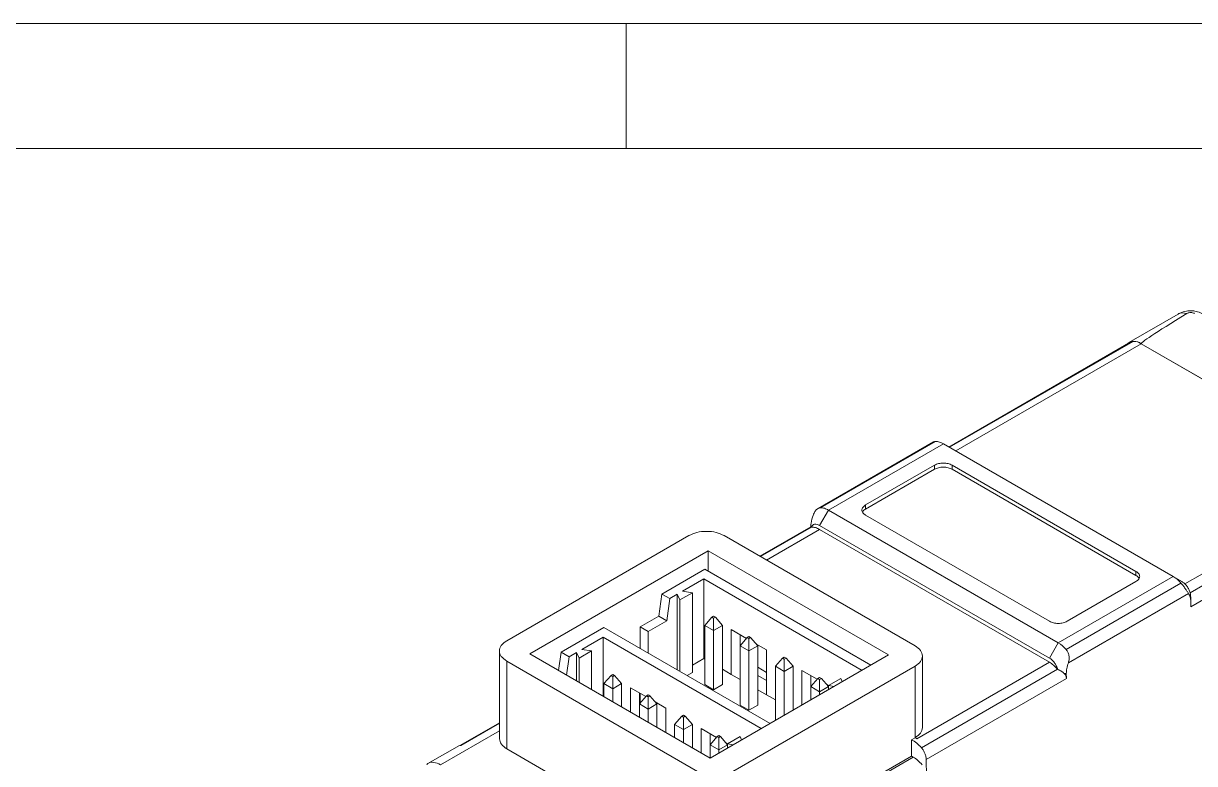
# Paper-space layout '시트2-ENG' of a CAD drawing. Header units: inches. Extents: x 0.2 to 16.3, y 0.2 to 11.5.
# Drawn here: x 13.224 to 15.068, y 10.33 to 11.496 of the extents above; entities that cross this region are included whole.
import ezdxf

# ---------------------------------------------------------------- set-up
doc = ezdxf.new("R2010")
doc.units = ezdxf.units.IN
doc.header["$MEASUREMENT"] = 0

psp = doc.layouts.new('시트2-ENG')

# ---------------------------------------------------------------- linework, layer by layer
at = {"color": 7, "linetype": 'Continuous', "lineweight": 18}
for p, q in [((16.3386, 11.4961), (0.1969, 11.4961)), ((14.1732, 11.2992), (14.1732, 11.4961)), ((16.1516, 11.2992), (0.3937, 11.2992)), ((15.0424, 11.0383), (14.9648, 10.9936)), ((14.9681, 10.9945), (14.6815, 10.829)), ((15.3464, 10.7827), (14.9845, 10.9916)), ((15.0944, 10.9281), (14.9845, 10.9916)), ((14.6571, 10.8372), (14.4753, 10.7323)), ((14.4794, 10.7334), (14.6604, 10.8379)), ((14.4917, 10.7296), (14.6727, 10.8341)), ((15.0346, 10.6252), (14.6727, 10.8341)), ((14.5502, 10.7377), (14.6588, 10.8004)), ((14.6588, 10.7939), (14.5502, 10.7313)), ((14.6588, 10.7939), (14.6588, 10.8004)), ((14.6866, 10.8004), (14.9761, 10.6332)), ((14.6866, 10.7939), (14.6866, 10.8004)), ((14.9761, 10.6268), (14.6866, 10.7939)), ((15.0615, 10.5995), (15.3594, 10.7714)), ((14.5502, 10.7313), (14.5502, 10.7377)), ((15.3668, 10.7532), (15.0624, 10.5775)), ((14.4917, 10.7297), (14.4778, 10.7055)), ((14.4917, 10.7296), (14.8536, 10.5207)), ((14.8397, 10.5545), (14.5502, 10.7216)), ((14.4641, 10.7035), (14.3837, 10.6571)), ((14.4639, 10.7027), (14.4639, 10.7049)), ((14.4649, 10.7029), (14.4642, 10.7032)), ((14.8397, 10.4966), (14.4778, 10.7055)), ((14.8397, 10.4902), (14.4778, 10.6991)), ((13.9851, 10.524), (14.2718, 10.6895)), ((14.3275, 10.6895), (14.6281, 10.5159)), ((14.0213, 10.5031), (14.3024, 10.6654)), ((14.3024, 10.6654), (14.5864, 10.5015)), ((14.3024, 10.6332), (14.3024, 10.6654)), ((14.2294, 10.5975), (14.2969, 10.6364)), ((14.2969, 10.6364), (14.5585, 10.4854)), ((14.8536, 10.5207), (15.0346, 10.6252)), ((14.9761, 10.6268), (14.9761, 10.6332)), ((15.0485, 10.6171), (15.0346, 10.6252)), ((14.2621, 10.6019), (14.2955, 10.6212)), ((14.2955, 10.6212), (14.5446, 10.4773)), ((14.2955, 10.6212), (14.2955, 10.4958)), ((15.0469, 10.6147), (14.866, 10.5103)), ((14.9761, 10.6171), (14.8676, 10.5545)), ((14.2294, 10.5975), (14.2245, 10.5625)), ((14.2419, 10.5903), (14.2294, 10.5975)), ((14.2419, 10.5903), (14.237, 10.5553)), ((14.2419, 10.5903), (14.2537, 10.5971)), ((14.2578, 10.5882), (14.2537, 10.5971)), ((14.2537, 10.4781), (14.2537, 10.5971)), ((14.2774, 10.5995), (14.2578, 10.5882)), ((14.2578, 10.4758), (14.2578, 10.5882)), ((14.2621, 10.6019), (14.2774, 10.5995)), ((14.2774, 10.4741), (14.2774, 10.5995)), ((15.0587, 10.5985), (14.8697, 10.4893)), ((15.0624, 10.5857), (15.0624, 10.5878)), ((15.0624, 10.5775), (15.0624, 10.5857)), ((14.1953, 10.5456), (14.2245, 10.5625)), ((14.2078, 10.5384), (14.237, 10.5553)), ((14.2245, 10.5625), (14.237, 10.5553)), ((14.2969, 10.5481), (14.308, 10.5609)), ((14.3108, 10.5625), (14.308, 10.5609)), ((14.308, 10.5609), (14.3108, 10.5593)), ((14.3136, 10.5609), (14.3108, 10.5625)), ((14.3108, 10.5593), (14.3136, 10.5609)), ((14.3108, 10.54), (14.3108, 10.5593)), ((14.3136, 10.5609), (14.3247, 10.5481)), ((14.0707, 10.5059), (14.1382, 10.5448)), ((14.1382, 10.5448), (14.3999, 10.3938)), ((14.1953, 10.5456), (14.1953, 10.5119)), ((14.1953, 10.5456), (14.2078, 10.5384)), ((14.2078, 10.5384), (14.2078, 10.5047)), ((14.3108, 10.54), (14.2969, 10.5481)), ((14.2969, 10.5481), (14.2969, 10.4548)), ((14.3247, 10.5481), (14.3108, 10.54)), ((14.3108, 10.54), (14.3108, 10.4468)), ((14.3247, 10.5481), (14.3247, 10.4548)), ((14.3627, 10.5277), (14.3386, 10.5416)), ((14.3386, 10.5416), (14.3386, 10.4709)), ((14.3525, 10.5336), (14.3525, 10.5159)), ((14.1034, 10.5103), (14.1368, 10.5296)), ((14.1368, 10.5296), (14.3859, 10.3857)), ((14.1368, 10.5296), (14.1368, 10.4364)), ((14.3637, 10.5288), (14.3525, 10.5159)), ((14.3665, 10.5079), (14.3525, 10.5159)), ((14.3525, 10.5159), (14.3525, 10.4227)), ((14.3665, 10.5304), (14.3637, 10.5288)), ((14.3637, 10.5288), (14.3665, 10.5272)), ((14.3692, 10.5288), (14.3665, 10.5304)), ((14.3665, 10.5272), (14.3692, 10.5288)), ((14.3665, 10.5079), (14.3665, 10.5272)), ((14.3804, 10.5159), (14.3665, 10.5079)), ((14.3804, 10.5159), (14.3692, 10.5288)), ((14.3943, 10.5095), (14.3776, 10.5191)), ((14.3804, 10.5159), (14.3804, 10.4227)), ((14.8536, 10.5207), (14.8397, 10.4966)), ((13.9735, 10.5079), (13.9735, 10.3696)), ((14.3052, 10.3391), (14.0213, 10.5031)), ((14.0707, 10.5059), (14.0666, 10.4769)), ((14.0832, 10.4987), (14.0707, 10.5059)), ((14.0832, 10.4987), (14.0792, 10.4696)), ((14.0832, 10.4987), (14.095, 10.5055)), ((14.0992, 10.4966), (14.095, 10.5055)), ((14.095, 10.4605), (14.095, 10.5055)), ((14.1188, 10.5079), (14.0992, 10.4966)), ((14.0992, 10.4581), (14.0992, 10.4966)), ((14.1034, 10.5103), (14.1188, 10.5079)), ((14.1188, 10.4468), (14.1188, 10.5079)), ((14.2774, 10.4854), (14.2955, 10.4958)), ((14.2955, 10.4958), (14.2969, 10.495)), ((14.5864, 10.5015), (14.3052, 10.3391)), ((14.3665, 10.5079), (14.3665, 10.4146)), ((14.3943, 10.4388), (14.3943, 10.5095)), ((14.4082, 10.4838), (14.4194, 10.4966)), ((14.4221, 10.4982), (14.4194, 10.4966)), ((14.4194, 10.4966), (14.4221, 10.495)), ((14.4249, 10.4966), (14.4221, 10.4982)), ((14.4221, 10.495), (14.4249, 10.4966)), ((14.4249, 10.4966), (14.4361, 10.4838)), ((14.6397, 10.3864), (14.6397, 10.4999)), ((14.2857, 10.3182), (13.9851, 10.4918)), ((13.9851, 10.4918), (13.9851, 10.3536)), ((14.3247, 10.4789), (14.3386, 10.4709)), ((14.6281, 10.4838), (14.3414, 10.3182)), ((14.3804, 10.4821), (14.3943, 10.4741)), ((14.4221, 10.4757), (14.4082, 10.4838)), ((14.4082, 10.4838), (14.4082, 10.3986)), ((14.4221, 10.495), (14.4221, 10.4757)), ((14.4361, 10.4838), (14.4221, 10.4757)), ((14.4361, 10.4838), (14.4361, 10.4147)), ((14.4741, 10.4634), (14.45, 10.4773)), ((14.45, 10.4773), (14.45, 10.4227)), ((14.6281, 10.3712), (14.6281, 10.4838)), ((14.6309, 10.3697), (14.8397, 10.4902)), ((14.8527, 10.479), (14.6384, 10.3552)), ((14.1382, 10.4564), (14.1493, 10.4693)), ((14.1521, 10.4709), (14.1493, 10.4693)), ((14.1493, 10.4693), (14.1521, 10.4677)), ((14.1549, 10.4693), (14.1521, 10.4709)), ((14.1521, 10.4677), (14.1549, 10.4693)), ((14.1521, 10.4484), (14.1521, 10.4677)), ((14.1549, 10.4693), (14.166, 10.4564)), ((14.2774, 10.4741), (14.269, 10.4693)), ((14.3386, 10.4709), (14.3525, 10.4629)), ((14.3943, 10.4612), (14.3804, 10.4693)), ((14.4221, 10.4757), (14.4221, 10.4066)), ((14.4639, 10.4693), (14.4639, 10.4516)), ((14.4639, 10.4516), (14.475, 10.4645)), ((14.4778, 10.4661), (14.475, 10.4645)), ((14.475, 10.4645), (14.4778, 10.4629)), ((14.4806, 10.4645), (14.4778, 10.4661)), ((14.4778, 10.4629), (14.4806, 10.4645)), ((14.4778, 10.4436), (14.4778, 10.4629)), ((14.4806, 10.4645), (14.4917, 10.4517)), ((14.5113, 10.4645), (14.4917, 10.4532)), ((14.5136, 10.4595), (14.5113, 10.4645)), ((14.8667, 10.4645), (14.6458, 10.337)), ((14.8664, 10.4725), (14.8627, 10.4725)), ((14.8664, 10.4725), (14.8667, 10.4645)), ((14.1521, 10.4484), (14.1382, 10.4564)), ((14.1382, 10.4564), (14.1382, 10.4356)), ((14.166, 10.4564), (14.1521, 10.4484)), ((14.1521, 10.4484), (14.1521, 10.4275)), ((14.166, 10.4564), (14.166, 10.4195)), ((14.2041, 10.4361), (14.1799, 10.45)), ((14.1799, 10.45), (14.1799, 10.4115)), ((14.1939, 10.442), (14.1939, 10.4243)), ((14.1953, 10.4412), (14.1953, 10.4259)), ((14.2969, 10.4548), (14.3108, 10.4468)), ((14.3108, 10.4468), (14.3247, 10.4548)), ((14.3804, 10.4468), (14.3943, 10.4388)), ((14.4778, 10.4436), (14.4639, 10.4516)), ((14.4639, 10.4516), (14.4639, 10.4307)), ((14.4917, 10.4516), (14.4778, 10.4436)), ((14.4778, 10.4436), (14.4778, 10.4388)), ((14.4917, 10.4532), (14.489, 10.4548)), ((14.4917, 10.4532), (14.5005, 10.4518)), ((14.4917, 10.4468), (14.4917, 10.4532)), ((14.205, 10.4372), (14.1939, 10.4243)), ((14.1939, 10.4323), (14.1953, 10.4331)), ((14.2078, 10.4163), (14.1939, 10.4243)), ((14.1939, 10.4243), (14.1939, 10.4034)), ((14.2078, 10.4388), (14.205, 10.4372)), ((14.205, 10.4372), (14.2078, 10.4356)), ((14.2106, 10.4372), (14.2078, 10.4388)), ((14.2078, 10.4356), (14.2106, 10.4372)), ((14.2078, 10.4163), (14.2078, 10.4356)), ((14.2217, 10.4243), (14.2078, 10.4163)), ((14.2217, 10.4243), (14.2106, 10.4372)), ((14.2356, 10.4179), (14.2189, 10.4275)), ((14.2217, 10.4243), (14.2217, 10.3873)), ((14.3525, 10.4227), (14.3665, 10.4146)), ((14.3665, 10.4146), (14.3804, 10.4227)), ((14.3943, 10.4388), (14.4082, 10.4307)), ((14.2078, 10.4163), (14.2078, 10.3954)), ((14.2356, 10.3793), (14.2356, 10.4179)), ((14.2495, 10.3922), (14.2607, 10.405)), ((14.2635, 10.4066), (14.2607, 10.405)), ((14.2607, 10.405), (14.2635, 10.4034)), ((14.2662, 10.405), (14.2635, 10.4066)), ((14.2635, 10.4034), (14.2662, 10.405)), ((14.2635, 10.4034), (14.2635, 10.3841)), ((14.2662, 10.405), (14.2774, 10.3922)), ((13.9735, 10.3948), (13.911, 10.3587)), ((14.2635, 10.3841), (14.2495, 10.3922)), ((14.2495, 10.3922), (14.2495, 10.3713)), ((14.2774, 10.3922), (14.2635, 10.3841)), ((14.2774, 10.3922), (14.2774, 10.3552)), ((14.3154, 10.3718), (14.2913, 10.3857)), ((14.2913, 10.3857), (14.2913, 10.3472)), ((14.2635, 10.3841), (14.2635, 10.3632)), ((14.3052, 10.3777), (14.3052, 10.36)), ((14.3052, 10.36), (14.3164, 10.3729)), ((14.3191, 10.3745), (14.3164, 10.3729)), ((14.3164, 10.3729), (14.3191, 10.3713)), ((14.3219, 10.3729), (14.3191, 10.3745)), ((14.3191, 10.3713), (14.3219, 10.3729)), ((14.3191, 10.352), (14.3191, 10.3713)), ((14.3219, 10.3729), (14.333, 10.3601)), ((14.3526, 10.3729), (14.333, 10.3616)), ((14.355, 10.3678), (14.3526, 10.3729)), ((14.6226, 10.3679), (14.6281, 10.3712)), ((14.6226, 10.3423), (14.6226, 10.3679)), ((14.6281, 10.3713), (14.6309, 10.3697)), ((13.9069, 10.3571), (13.861, 10.3306)), ((14.2857, 10.18), (13.9851, 10.3536)), ((14.3191, 10.352), (14.3052, 10.36)), ((14.3052, 10.36), (14.3052, 10.3391)), ((14.333, 10.36), (14.3191, 10.352)), ((14.3191, 10.352), (14.3191, 10.3472)), ((14.333, 10.3616), (14.3303, 10.3632)), ((14.333, 10.3616), (14.3418, 10.3602)), ((14.333, 10.3552), (14.333, 10.3616)), ((14.1939, 10.0916), (14.6254, 10.3407)), ((14.6226, 10.3423), (14.3414, 10.18)), ((14.6254, 10.3407), (14.6226, 10.3423)), ((14.6458, 10.337), (14.6462, 10.3108))]:
    psp.add_line(p, q, dxfattribs=at)
at = {"color": 8, "linetype": 'Continuous', "lineweight": 18}
for p, q in [((14.6824, 10.8285), (14.9715, 10.9954)), ((14.6922, 10.8229), (14.9845, 10.9916)), ((15.0532, 10.6134), (15.3464, 10.7827)), ((14.3845, 10.6565), (14.4649, 10.7029)), ((14.3943, 10.6509), (14.4778, 10.6991)), ((13.9128, 10.3589), (13.9735, 10.394)), ((13.8807, 10.3287), (13.9735, 10.3823))]:
    psp.add_line(p, q, dxfattribs=at)
psp.add_arc((15.05, 11.0235), 0.0167, 69.2973, 117.3726, dxfattribs=at)
at = {"color": 7, "linetype": 'Continuous', "lineweight": 18}
for centre, radius, start, end in [((14.9735, 10.978), 0.0175, 51.0308, 134.7628), ((14.9716, 10.9884), 0.00699, 91.0947, 119.6983), ((14.9713, 10.9705), 0.0249, 58.0026, 89.593), ((14.6593, 10.8124), 0.0255, 58.2469, 87.569), ((14.8281, 10.4781), 0.0497, 40.3639, 59.1012), ((13.9138, 10.3452), 0.0138, 94.0391, 119.8257)]:
    psp.add_arc(centre, radius, start, end, dxfattribs=at)
psp.add_ellipse((18.1745, 12.801), major_axis=(3.1901, 1.8093), ratio=0.007557, start_param=2.925079, end_param=3.146034, dxfattribs=at)
for points, knots in [([(15.0557, 11.0431), (15.0521, 11.0423), (15.0474, 11.0412), (15.0433, 11.0388), (15.0424, 11.0383)], [0, 0, 0, 0, 0.782061, 1, 1, 1, 1]), ([(15.0815, 11.0382), (15.081, 11.0386), (15.0778, 11.0409), (15.0716, 11.0426), (15.0634, 11.0439), (15.0584, 11.0434), (15.0557, 11.0431)], [0, 0, 0, 0, 0.072481, 0.439659, 0.7024042, 1, 1, 1, 1]), ([(15.0559, 11.0391), (15.0567, 11.0395), (15.0581, 11.0402), (15.061, 11.0407), (15.0639, 11.0407), (15.0665, 11.0401), (15.0678, 11.0395), (15.0684, 11.0392)], [0, 0, 0, 0, 0.209529, 0.419059, 0.628588, 0.838117, 1, 1, 1, 1]), ([(14.6604, 10.8379), (14.6591, 10.8379), (14.6577, 10.8379), (14.6571, 10.8372), (14.6571, 10.8372)], [0, 0, 0, 0, 0.94471, 1, 1, 1, 1]), ([(14.4676, 10.7214), (14.4662, 10.7173), (14.4642, 10.7115), (14.464, 10.7063), (14.4639, 10.7049)], [0, 0, 0, 0, 0.715699, 1, 1, 1, 1]), ([(14.4794, 10.7334), (14.4781, 10.7332), (14.4755, 10.7328), (14.4719, 10.7297), (14.4693, 10.7257), (14.4681, 10.7226), (14.4676, 10.7214)], [0, 0, 0, 0, 0.270501, 0.540639, 0.820445, 1, 1, 1, 1]), ([(14.5502, 10.7313), (14.5484, 10.7301), (14.5462, 10.7287), (14.5456, 10.7268), (14.5455, 10.7264)], [0, 0, 0, 0, 0.793162, 1, 1, 1, 1]), ([(14.4778, 10.7055), (14.4764, 10.7062), (14.4737, 10.7075), (14.4699, 10.7075), (14.4667, 10.7061), (14.4655, 10.704), (14.4649, 10.7029)], [0, 0, 0, 0, 0.249883, 0.499844, 0.749883, 1, 1, 1, 1]), ([(14.9808, 10.622), (14.9807, 10.6224), (14.9802, 10.6242), (14.9779, 10.6257), (14.9761, 10.6268)], [0, 0, 0, 0, 0.206838, 1, 1, 1, 1]), ([(15.0346, 10.6252), (15.0367, 10.6238), (15.041, 10.621), (15.045, 10.6168), (15.0469, 10.6147)], [0, 0, 0, 0, 0.500008, 1, 1, 1, 1]), ([(15.0587, 10.5985), (15.058, 10.5997), (15.0566, 10.602), (15.0536, 10.6063), (15.0503, 10.6107), (15.0481, 10.6134), (15.0469, 10.6147)], [0, 0, 0, 0, 0.268398, 0.522178, 0.764747, 1, 1, 1, 1]), ([(15.0485, 10.6171), (15.0499, 10.6162), (15.0527, 10.6143), (15.0564, 10.61), (15.0596, 10.6049), (15.0608, 10.6013), (15.0615, 10.5995)], [0, 0, 0, 0, 0.249883, 0.499844, 0.749883, 1, 1, 1, 1]), ([(15.0624, 10.5857), (15.0622, 10.5881), (15.0618, 10.5931), (15.0598, 10.5966), (15.0587, 10.5985)], [0, 0, 0, 0, 0.479315, 1, 1, 1, 1]), ([(15.0624, 10.5878), (15.0624, 10.5895), (15.0623, 10.5936), (15.0618, 10.5973), (15.0615, 10.5995)], [0, 0, 0, 0, 0.395708, 1, 1, 1, 1]), ([(14.8397, 10.4966), (14.8411, 10.4957), (14.8439, 10.4938), (14.8477, 10.4895), (14.8508, 10.4844), (14.8521, 10.4808), (14.8527, 10.479)], [0, 0, 0, 0, 0.249826, 0.499768, 0.749826, 1, 1, 1, 1]), ([(14.8697, 10.4893), (14.8702, 10.4912), (14.8711, 10.4949), (14.8707, 10.5007), (14.8691, 10.5061), (14.867, 10.5089), (14.866, 10.5103)], [0, 0, 0, 0, 0.268331, 0.522065, 0.764688, 1, 1, 1, 1]), ([(14.8627, 10.4725), (14.8614, 10.4736), (14.8585, 10.4762), (14.8547, 10.478), (14.8527, 10.479)], [0, 0, 0, 0, 0.453789, 1, 1, 1, 1]), ([(14.8697, 10.4893), (14.8687, 10.4863), (14.8668, 10.4805), (14.8665, 10.4751), (14.8664, 10.4725)], [0, 0, 0, 0, 0.523313, 1, 1, 1, 1]), ([(14.8667, 10.4645), (14.8664, 10.4659), (14.866, 10.4689), (14.8638, 10.4713), (14.8627, 10.4725)], [0, 0, 0, 0, 0.478115, 1, 1, 1, 1]), ([(13.8807, 10.3287), (13.8771, 10.3302), (13.8699, 10.3333), (13.8622, 10.3325), (13.8596, 10.3292), (13.859, 10.3284)], [0, 0, 0, 0, 0.43035, 0.860699, 1, 1, 1, 1])]:
    psp.add_open_spline(points, degree=3, knots=knots, dxfattribs=at)
for points in [[(14.6588, 10.8004), (14.6608, 10.8013), (14.6649, 10.8032), (14.6727, 10.804), (14.6805, 10.8032), (14.6846, 10.8013), (14.6866, 10.8004)], [(14.6866, 10.7939), (14.6846, 10.7949), (14.6805, 10.7967), (14.6727, 10.7975), (14.6649, 10.7967), (14.6608, 10.7949), (14.6588, 10.7939)], [(14.5502, 10.7216), (14.5486, 10.7228), (14.5454, 10.7251), (14.544, 10.7296), (14.5454, 10.7342), (14.5486, 10.7365), (14.5502, 10.7377)], [(14.4794, 10.7334), (14.4814, 10.7333), (14.4853, 10.7329), (14.4896, 10.7307), (14.4917, 10.7296)], [(14.4649, 10.7029), (14.4669, 10.7028), (14.471, 10.7025), (14.4756, 10.7003), (14.4778, 10.6991)], [(14.2718, 10.6895), (14.2759, 10.6913), (14.284, 10.6951), (14.2996, 10.6967), (14.3153, 10.6951), (14.3234, 10.6913), (14.3275, 10.6895)], [(14.9761, 10.6332), (14.9777, 10.632), (14.981, 10.6297), (14.9824, 10.6252), (14.981, 10.6207), (14.9777, 10.6183), (14.9761, 10.6171)], [(14.8676, 10.5545), (14.8655, 10.5535), (14.8615, 10.5517), (14.8536, 10.5509), (14.8458, 10.5517), (14.8418, 10.5535), (14.8397, 10.5545)], [(13.9851, 10.524), (13.9818, 10.5216), (13.9754, 10.5169), (13.9726, 10.5079), (13.9754, 10.4989), (13.9818, 10.4942), (13.9851, 10.4918)], [(14.6281, 10.4838), (14.6314, 10.4861), (14.6378, 10.4908), (14.6406, 10.4998), (14.6378, 10.5089), (14.6314, 10.5136), (14.6281, 10.5159)], [(14.8397, 10.4902), (14.842, 10.4887), (14.8465, 10.4858), (14.8506, 10.4813), (14.8527, 10.479)], [(14.6281, 10.3712), (14.6315, 10.3735), (14.6381, 10.3782), (14.6391, 10.3843), (14.6397, 10.3873)], [(13.9735, 10.3696), (13.9741, 10.3666), (13.9752, 10.3606), (13.9818, 10.3559), (13.9851, 10.3536)], [(14.6226, 10.3679), (14.6253, 10.3664), (14.6308, 10.3634), (14.6359, 10.3579), (14.6384, 10.3552)], [(14.6384, 10.3552), (14.6394, 10.3538), (14.6415, 10.3511), (14.6439, 10.3463), (14.6454, 10.3415), (14.6457, 10.3385), (14.6458, 10.337)], [(14.6392, 10.3285), (14.637, 10.331), (14.6326, 10.336), (14.6278, 10.3391), (14.6254, 10.3407)]]:
    psp.add_open_spline(points, degree=3, dxfattribs=at)

doc.saveas('drawing.dxf')
